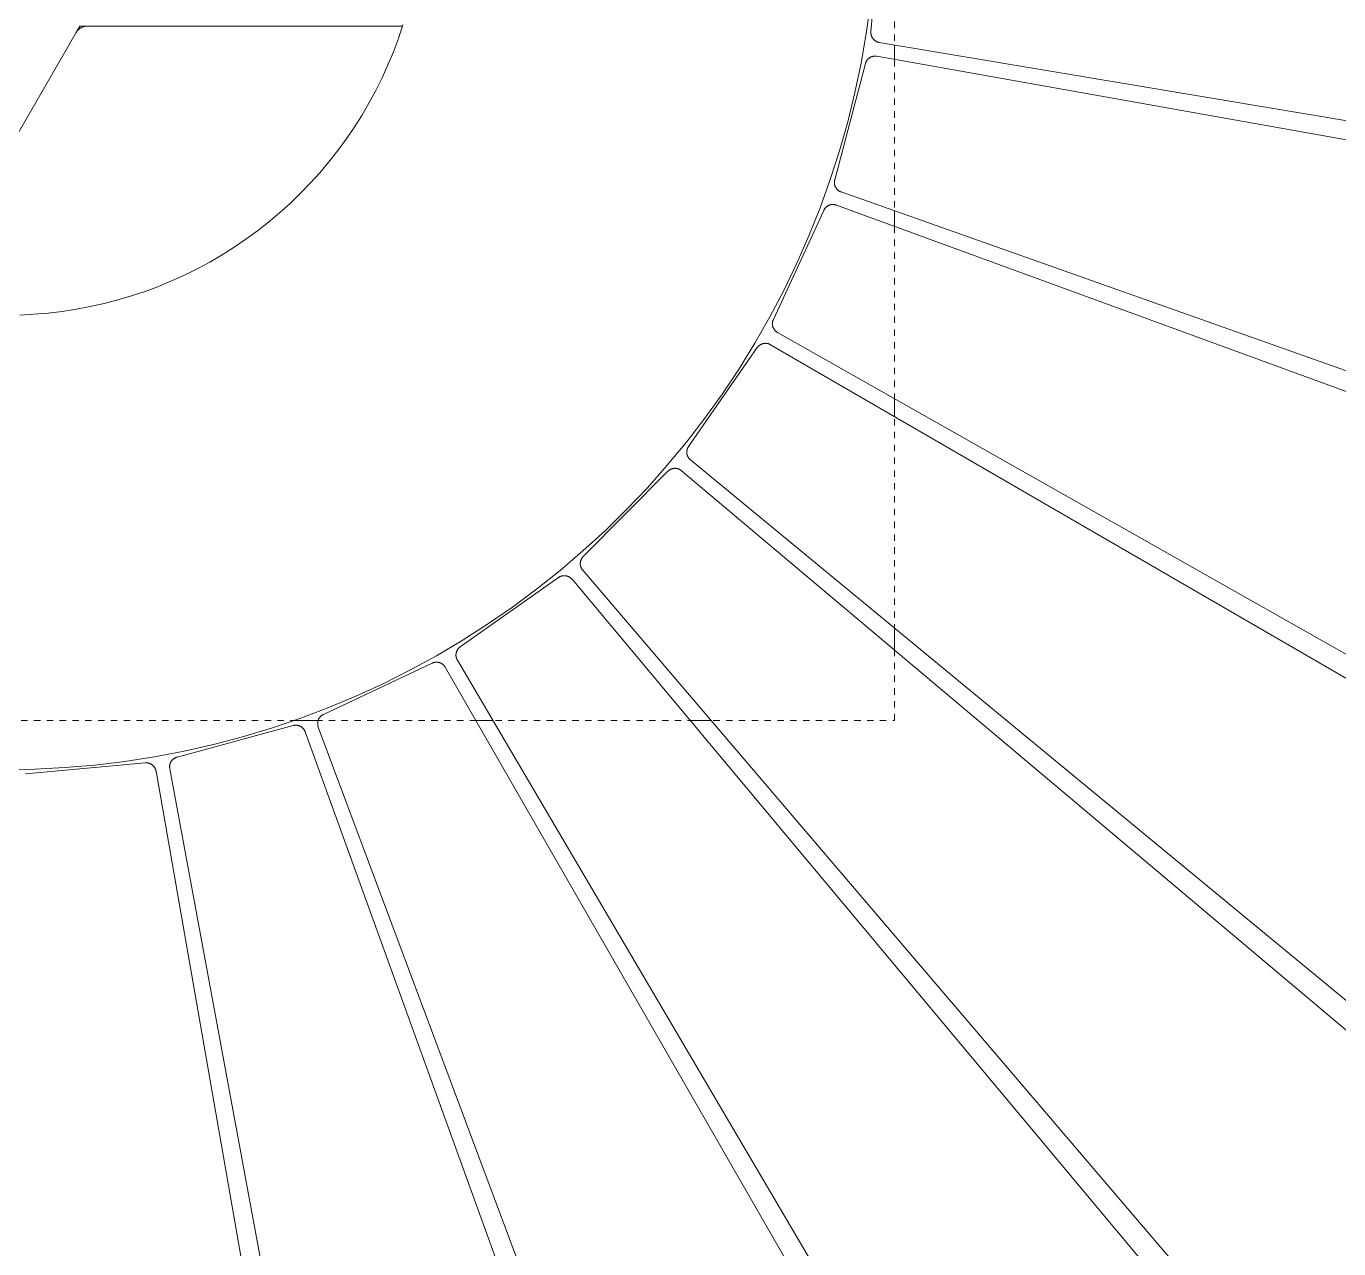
# Model space of a CAD drawing. Header units: inches. Extents: x -4 to 200, y 0 to 129.
# Drawn here: x 38.07 to 58.55, y 11.3 to 30.37 of the extents above; entities that cross this region are included whole.
import ezdxf

# ---------------------------------------------------------------- set-up
doc = ezdxf.new("R2010")
doc.units = ezdxf.units.IN
doc.linetypes.add('HIDDEN', pattern=[1.905, 1.27, -0.635])
doc.layers.add('ZANO_R', color=7, linetype='Continuous', lineweight=0)
doc.layers.add('ZANO_R_przerywana', color=250, linetype='HIDDEN', lineweight=0)

msp = doc.modelspace()

# ---------------------------------------------------------------- linework, layer by layer
at = {"layer": 'ZANO_R'}
for p, q in [((51.40257, 32.15081), (51.24579, 30.28184)), ((51.23712, 30.71818), (51.17251, 30.2532)), ((38.84258, 30.268), (38.89941, 30.36644)), ((38.87987, 30.31453), (38.87505, 30.30995)), ((38.87987, 30.31453), (38.87505, 30.30995)), ((38.88484, 30.31895), (38.87987, 30.31453)), ((38.88484, 30.31895), (38.87987, 30.31453)), ((38.88996, 30.32319), (38.88484, 30.31895)), ((38.88996, 30.32319), (38.88484, 30.31895)), ((38.89522, 30.32726), (38.88996, 30.32319)), ((38.89522, 30.32726), (38.88996, 30.32319)), ((38.90061, 30.33115), (38.89522, 30.32726)), ((38.90061, 30.33115), (38.89522, 30.32726)), ((38.89941, 30.36644), (39.01308, 30.36644)), ((38.90613, 30.33486), (38.90061, 30.33115)), ((38.90613, 30.33486), (38.90061, 30.33115)), ((38.91178, 30.33838), (38.90613, 30.33486)), ((38.91178, 30.33838), (38.90613, 30.33486)), ((38.91754, 30.3417), (38.91178, 30.33838)), ((38.91754, 30.3417), (38.91178, 30.33838)), ((38.9234, 30.34483), (38.91754, 30.3417)), ((38.9234, 30.34483), (38.91754, 30.3417)), ((38.92938, 30.34776), (38.9234, 30.34483)), ((38.92938, 30.34776), (38.9234, 30.34483)), ((38.93544, 30.35049), (38.92938, 30.34776)), ((38.93544, 30.35049), (38.92938, 30.34776)), ((38.9416, 30.35301), (38.93544, 30.35049)), ((38.9416, 30.35301), (38.93544, 30.35049)), ((38.94783, 30.35532), (38.9416, 30.35301)), ((38.94783, 30.35532), (38.9416, 30.35301)), ((38.95414, 30.35741), (38.94783, 30.35532)), ((38.95414, 30.35741), (38.94783, 30.35532)), ((38.96052, 30.3593), (38.95414, 30.35741)), ((38.96052, 30.3593), (38.95414, 30.35741)), ((38.96696, 30.36096), (38.96052, 30.3593)), ((38.96696, 30.36096), (38.96052, 30.3593)), ((38.97345, 30.36241), (38.96696, 30.36096)), ((38.97345, 30.36241), (38.96696, 30.36096)), ((38.97999, 30.36364), (38.97345, 30.36241)), ((38.97999, 30.36364), (38.97345, 30.36241)), ((38.98656, 30.36465), (38.97999, 30.36364)), ((38.98656, 30.36465), (38.97999, 30.36364)), ((38.99316, 30.36543), (38.98656, 30.36465)), ((38.99316, 30.36543), (38.98656, 30.36465)), ((38.99979, 30.36599), (38.99316, 30.36543)), ((38.99979, 30.36599), (38.99316, 30.36543)), ((39.00643, 30.36633), (38.99979, 30.36599)), ((39.00643, 30.36633), (38.99979, 30.36599)), ((39.01308, 30.36644), (39.00643, 30.36633)), ((39.01308, 30.36644), (39.00643, 30.36633)), ((43.93662, 30.36644), (39.01308, 30.36644)), ((43.94342, 30.38771), (43.87257, 30.17726)), ((38.84258, 30.268), (36.38081, 26.00409)), ((38.846, 30.2737), (38.84258, 30.268)), ((38.846, 30.2737), (38.84258, 30.268)), ((38.84961, 30.27929), (38.846, 30.2737)), ((38.84961, 30.27929), (38.846, 30.2737)), ((38.85341, 30.28475), (38.84961, 30.27929)), ((38.85341, 30.28475), (38.84961, 30.27929)), ((38.85739, 30.29007), (38.85341, 30.28475)), ((38.85739, 30.29007), (38.85341, 30.28475)), ((38.86155, 30.29526), (38.85739, 30.29007)), ((38.86155, 30.29526), (38.85739, 30.29007)), ((38.86589, 30.30031), (38.86155, 30.29526)), ((38.86589, 30.30031), (38.86155, 30.29526)), ((38.87039, 30.30521), (38.86589, 30.30031)), ((38.87039, 30.30521), (38.86589, 30.30031)), ((38.87505, 30.30995), (38.87039, 30.30521)), ((38.87505, 30.30995), (38.87039, 30.30521)), ((43.87257, 30.17726), (43.79458, 29.96935)), ((51.17251, 30.2532), (51.09188, 29.79072)), ((51.24525, 30.27095), (51.24543, 30.2764)), ((51.24527, 30.2655), (51.24525, 30.27095)), ((51.24547, 30.26005), (51.24527, 30.2655)), ((51.24543, 30.2764), (51.24579, 30.28184)), ((51.24587, 30.25461), (51.24547, 30.26005)), ((51.24645, 30.24919), (51.24587, 30.25461)), ((51.24722, 30.24379), (51.24645, 30.24919)), ((51.24817, 30.23842), (51.24722, 30.24379)), ((51.24931, 30.23309), (51.24817, 30.23842)), ((51.25063, 30.2278), (51.24931, 30.23309)), ((51.25214, 30.22256), (51.25063, 30.2278)), ((51.25383, 30.21738), (51.25214, 30.22256)), ((51.25569, 30.21225), (51.25383, 30.21738)), ((51.25773, 30.2072), (51.25569, 30.21225)), ((51.25995, 30.20221), (51.25773, 30.2072)), ((51.26233, 30.19731), (51.25995, 30.20221)), ((51.26489, 30.19249), (51.26233, 30.19731)), ((51.26761, 30.18777), (51.26489, 30.19249)), ((51.27049, 30.18314), (51.26761, 30.18777)), ((51.27353, 30.17861), (51.27049, 30.18314)), ((51.27672, 30.17419), (51.27353, 30.17861)), ((51.28007, 30.16989), (51.27672, 30.17419)), ((51.28356, 30.1657), (51.28007, 30.16989)), ((51.2872, 30.16164), (51.28356, 30.1657)), ((51.29097, 30.1577), (51.2872, 30.16164)), ((51.29488, 30.1539), (51.29097, 30.1577)), ((51.29892, 30.15024), (51.29488, 30.1539)), ((51.30308, 30.14671), (51.29892, 30.15024)), ((51.30736, 30.14334), (51.30308, 30.14671)), ((51.31176, 30.14011), (51.30736, 30.14334)), ((51.31626, 30.13704), (51.31176, 30.14011)), ((51.32087, 30.13412), (51.31626, 30.13704)), ((51.32558, 30.13137), (51.32087, 30.13412)), ((51.33037, 30.12878), (51.32558, 30.13137)), ((51.33526, 30.12636), (51.33037, 30.12878)), ((51.34023, 30.12411), (51.33526, 30.12636)), ((51.34527, 30.12203), (51.34023, 30.12411)), ((51.35038, 30.12013), (51.34527, 30.12203)), ((51.35555, 30.11841), (51.35038, 30.12013)), ((51.36078, 30.11686), (51.35555, 30.11841)), ((51.36606, 30.1155), (51.36078, 30.11686)), ((51.37138, 30.11432), (51.36606, 30.1155)), ((51.37675, 30.11333), (51.37138, 30.11432)), ((51.37675, 30.11333), (69.50129, 27.08032)), ((43.79458, 29.96935), (43.70953, 29.76424)), ((51.6115, 29.84986), (51.6115, 30.07405)), ((43.70953, 29.76424), (43.61752, 29.56214)), ((51.15974, 29.7834), (50.68079, 27.97005)), ((51.09188, 29.79072), (50.99532, 29.33132)), ((51.16122, 29.78865), (51.15974, 29.7834)), ((51.16288, 29.79384), (51.16122, 29.78865)), ((51.16473, 29.79897), (51.16288, 29.79384)), ((51.16675, 29.80404), (51.16473, 29.79897)), ((51.16894, 29.80903), (51.16675, 29.80404)), ((51.1713, 29.81394), (51.16894, 29.80903)), ((51.17384, 29.81877), (51.1713, 29.81394)), ((51.17654, 29.82351), (51.17384, 29.81877)), ((51.1794, 29.82815), (51.17654, 29.82351)), ((51.18242, 29.83269), (51.1794, 29.82815)), ((51.1856, 29.83712), (51.18242, 29.83269)), ((51.18892, 29.84144), (51.1856, 29.83712)), ((51.1924, 29.84564), (51.18892, 29.84144)), ((51.19602, 29.84972), (51.1924, 29.84564)), ((51.19977, 29.85367), (51.19602, 29.84972)), ((51.20367, 29.85749), (51.19977, 29.85367)), ((51.20769, 29.86117), (51.20367, 29.85749)), ((51.21183, 29.86472), (51.20769, 29.86117)), ((51.2161, 29.86811), (51.21183, 29.86472)), ((51.22048, 29.87136), (51.2161, 29.86811)), ((51.22497, 29.87445), (51.22048, 29.87136)), ((51.22957, 29.87738), (51.22497, 29.87445)), ((51.23426, 29.88015), (51.22957, 29.87738)), ((51.23905, 29.88276), (51.23426, 29.88015)), ((51.24393, 29.88521), (51.23905, 29.88276)), ((51.24888, 29.88748), (51.24393, 29.88521)), ((51.25392, 29.88958), (51.24888, 29.88748)), ((51.25902, 29.8915), (51.25392, 29.88958)), ((51.26418, 29.89325), (51.25902, 29.8915)), ((51.26941, 29.89481), (51.26418, 29.89325)), ((51.27468, 29.8962), (51.26941, 29.89481)), ((51.28, 29.8974), (51.27468, 29.8962)), ((51.28536, 29.89841), (51.28, 29.8974)), ((51.29075, 29.89924), (51.28536, 29.89841)), ((51.29616, 29.89988), (51.29075, 29.89924)), ((51.30159, 29.90034), (51.29616, 29.89988)), ((51.30704, 29.90061), (51.30159, 29.90034)), ((51.31249, 29.90068), (51.30704, 29.90061)), ((51.31794, 29.90057), (51.31249, 29.90068)), ((51.32339, 29.90027), (51.31794, 29.90057)), ((51.32882, 29.89979), (51.32339, 29.90027)), ((51.33423, 29.89911), (51.32882, 29.89979)), ((51.33961, 29.89825), (51.33423, 29.89911)), ((69.43194, 26.67862), (51.33961, 29.89825)), ((43.61752, 29.56214), (43.51866, 29.36331)), ((43.51866, 29.36331), (43.41306, 29.16798)), ((50.99532, 29.33132), (50.88294, 28.87552)), ((43.41306, 29.16798), (43.30085, 28.97636)), ((43.30085, 28.97636), (43.18215, 28.7887)), ((43.18215, 28.7887), (43.05711, 28.6052)), ((50.88294, 28.87552), (50.75487, 28.42388)), ((43.05711, 28.6052), (42.92588, 28.42607)), ((42.92588, 28.42607), (42.78859, 28.25154)), ((50.75487, 28.42388), (50.61129, 27.97693)), ((42.64543, 28.0818), (42.49655, 27.91706)), ((42.78859, 28.25154), (42.64543, 28.0818)), ((42.49655, 27.91706), (42.34212, 27.75749)), ((50.61129, 27.97693), (50.45234, 27.53521)), ((50.67559, 27.93233), (50.67577, 27.93778)), ((50.6756, 27.92688), (50.67559, 27.93233)), ((50.67579, 27.92143), (50.6756, 27.92688)), ((50.67577, 27.93778), (50.67614, 27.94322)), ((50.67618, 27.91599), (50.67579, 27.92143)), ((50.67614, 27.94322), (50.6767, 27.94865)), ((50.67675, 27.91057), (50.67618, 27.91599)), ((50.6767, 27.94865), (50.67744, 27.95405)), ((50.67751, 27.90517), (50.67675, 27.91057)), ((50.67744, 27.95405), (50.67837, 27.95942)), ((50.67846, 27.8998), (50.67751, 27.90517)), ((50.67837, 27.95942), (50.67949, 27.96476)), ((50.67959, 27.89447), (50.67846, 27.8998)), ((50.67949, 27.96476), (50.68079, 27.97005)), ((50.68091, 27.88918), (50.67959, 27.89447)), ((50.6824, 27.88393), (50.68091, 27.88918)), ((50.68408, 27.87875), (50.6824, 27.88393)), ((50.68594, 27.87362), (50.68408, 27.87875)), ((50.68797, 27.86856), (50.68594, 27.87362)), ((50.69018, 27.86358), (50.68797, 27.86856)), ((50.69256, 27.85867), (50.69018, 27.86358)), ((50.69511, 27.85385), (50.69256, 27.85867)), ((50.69782, 27.84912), (50.69511, 27.85385)), ((42.34212, 27.75749), (42.18234, 27.6033)), ((50.7007, 27.84449), (50.69782, 27.84912)), ((50.70373, 27.83995), (50.7007, 27.84449)), ((50.70692, 27.83553), (50.70373, 27.83995)), ((50.71026, 27.83122), (50.70692, 27.83553)), ((50.71375, 27.82703), (50.71026, 27.83122)), ((50.71738, 27.82296), (50.71375, 27.82703)), ((50.72114, 27.81902), (50.71738, 27.82296)), ((50.72505, 27.81521), (50.72114, 27.81902)), ((50.72908, 27.81154), (50.72505, 27.81521)), ((50.73324, 27.80801), (50.72908, 27.81154)), ((50.73751, 27.80463), (50.73324, 27.80801)), ((50.7419, 27.8014), (50.73751, 27.80463)), ((50.7464, 27.79832), (50.7419, 27.8014)), ((50.75101, 27.7954), (50.7464, 27.79832)), ((50.75571, 27.79264), (50.75101, 27.7954)), ((50.7605, 27.79004), (50.75571, 27.79264)), ((50.76539, 27.78761), (50.7605, 27.79004)), ((50.77035, 27.78536), (50.76539, 27.78761)), ((50.77539, 27.78327), (50.77035, 27.78536)), ((50.7805, 27.78136), (50.77539, 27.78327)), ((50.7805, 27.78136), (68.10301, 21.64714)), ((42.01737, 27.45466), (41.84743, 27.31174)), ((42.18234, 27.6033), (42.01737, 27.45466)), ((50.50949, 27.49413), (49.72294, 25.7915)), ((50.45234, 27.53521), (50.27822, 27.09924)), ((50.51186, 27.49904), (50.50949, 27.49413)), ((50.5144, 27.50386), (50.51186, 27.49904)), ((50.51711, 27.5086), (50.5144, 27.50386)), ((50.51998, 27.51323), (50.51711, 27.5086)), ((50.52301, 27.51777), (50.51998, 27.51323)), ((50.52619, 27.5222), (50.52301, 27.51777)), ((50.52952, 27.52651), (50.52619, 27.5222)), ((50.533, 27.53071), (50.52952, 27.52651)), ((50.53663, 27.53478), (50.533, 27.53071)), ((50.54039, 27.53873), (50.53663, 27.53478)), ((50.54429, 27.54254), (50.54039, 27.53873)), ((50.54831, 27.54622), (50.54429, 27.54254)), ((50.55246, 27.54975), (50.54831, 27.54622)), ((50.55674, 27.55314), (50.55246, 27.54975)), ((50.56112, 27.55638), (50.55674, 27.55314)), ((50.56562, 27.55947), (50.56112, 27.55638)), ((50.57022, 27.56239), (50.56562, 27.55947)), ((50.57492, 27.56516), (50.57022, 27.56239)), ((50.57971, 27.56776), (50.57492, 27.56516)), ((50.58459, 27.5702), (50.57971, 27.56776)), ((50.58955, 27.57246), (50.58459, 27.5702)), ((50.59458, 27.57455), (50.58955, 27.57246)), ((50.59969, 27.57647), (50.59458, 27.57455)), ((50.60486, 27.57821), (50.59969, 27.57647)), ((50.61008, 27.57977), (50.60486, 27.57821)), ((50.61536, 27.58114), (50.61008, 27.57977)), ((50.62068, 27.58234), (50.61536, 27.58114)), ((50.62604, 27.58334), (50.62068, 27.58234)), ((50.63143, 27.58417), (50.62604, 27.58334)), ((50.63684, 27.5848), (50.63143, 27.58417)), ((50.64228, 27.58525), (50.63684, 27.5848)), ((50.64772, 27.58551), (50.64228, 27.58525)), ((50.65317, 27.58558), (50.64772, 27.58551)), ((50.65863, 27.58546), (50.65317, 27.58558)), ((50.66407, 27.58515), (50.65863, 27.58546)), ((50.6695, 27.58466), (50.66407, 27.58515)), ((50.67491, 27.58397), (50.6695, 27.58466)), ((50.68029, 27.5831), (50.67491, 27.58397)), ((50.68564, 27.58205), (50.68029, 27.5831)), ((50.69095, 27.58081), (50.68564, 27.58205)), ((50.69621, 27.57938), (50.69095, 27.58081)), ((50.70143, 27.57778), (50.69621, 27.57938)), ((50.70658, 27.576), (50.70143, 27.57778)), ((67.96496, 21.26358), (50.70658, 27.576)), ((51.6115, 27.24501), (51.6115, 27.48709)), ((41.84743, 27.31174), (41.6727, 27.17471)), ((41.49338, 27.04374), (41.3097, 26.91896)), ((41.6727, 27.17471), (41.49338, 27.04374)), ((50.27822, 27.09924), (50.08915, 26.66955)), ((41.3097, 26.91896), (41.12186, 26.80054)), ((40.93009, 26.68861), (40.7346, 26.58329)), ((41.12186, 26.80054), (40.93009, 26.68861)), ((50.08915, 26.66955), (49.88534, 26.24665)), ((40.53562, 26.48472), (40.3334, 26.393)), ((40.7346, 26.58329), (40.53562, 26.48472)), ((39.92014, 26.23056), (39.70958, 26.16002)), ((40.12815, 26.30825), (39.92014, 26.23056)), ((40.3334, 26.393), (40.12815, 26.30825)), ((49.88534, 26.24665), (49.66705, 25.83105)), ((39.28187, 26.04073), (39.0652, 25.99212)), ((39.49675, 26.09672), (39.28187, 26.04073)), ((39.70958, 26.16002), (39.49675, 26.09672)), ((38.18575, 25.87243), (37.96397, 25.86137)), ((38.40702, 25.89106), (38.18575, 25.87243)), ((38.62752, 25.91724), (38.40702, 25.89106)), ((38.847, 25.95094), (38.62752, 25.91724)), ((39.0652, 25.99212), (38.847, 25.95094)), ((49.66705, 25.83105), (49.43452, 25.42324)), ((49.70844, 25.72817), (49.70863, 25.73362)), ((49.70844, 25.72272), (49.70844, 25.72817)), ((49.70863, 25.71727), (49.70844, 25.72272)), ((49.70863, 25.73362), (49.70901, 25.73906)), ((49.70901, 25.71183), (49.70863, 25.71727)), ((49.70901, 25.73906), (49.70957, 25.74448)), ((49.70957, 25.70641), (49.70901, 25.71183)), ((49.70957, 25.74448), (49.71032, 25.74988)), ((49.71032, 25.70101), (49.70957, 25.70641)), ((49.71032, 25.74988), (49.71126, 25.75525)), ((49.71126, 25.69563), (49.71032, 25.70101)), ((49.71126, 25.75525), (49.71239, 25.76059)), ((49.71239, 25.6903), (49.71126, 25.69563)), ((49.71239, 25.76059), (49.7137, 25.76588)), ((49.7137, 25.68501), (49.71239, 25.6903)), ((49.7137, 25.76588), (49.71519, 25.77113)), ((49.71519, 25.67976), (49.7137, 25.68501)), ((49.71519, 25.77113), (49.71686, 25.77632)), ((49.71686, 25.67457), (49.71519, 25.67976)), ((49.71686, 25.77632), (49.71871, 25.78145)), ((49.71871, 25.66944), (49.71686, 25.67457)), ((49.71871, 25.78145), (49.72074, 25.78651)), ((49.72074, 25.66438), (49.71871, 25.66944)), ((49.72074, 25.78651), (49.72294, 25.7915)), ((49.72294, 25.65939), (49.72074, 25.66438)), ((49.72531, 25.65448), (49.72294, 25.65939)), ((49.72785, 25.64966), (49.72531, 25.65448)), ((49.73056, 25.64492), (49.72785, 25.64966)), ((49.73342, 25.64029), (49.73056, 25.64492)), ((49.73645, 25.63575), (49.73342, 25.64029)), ((49.73963, 25.63132), (49.73645, 25.63575)), ((49.74297, 25.62701), (49.73963, 25.63132)), ((49.74645, 25.62281), (49.74297, 25.62701)), ((49.75007, 25.61874), (49.74645, 25.62281)), ((49.75383, 25.61479), (49.75007, 25.61874)), ((49.75773, 25.61098), (49.75383, 25.61479)), ((49.76176, 25.6073), (49.75773, 25.61098)), ((49.76591, 25.60377), (49.76176, 25.6073)), ((49.77018, 25.60038), (49.76591, 25.60377)), ((49.77457, 25.59714), (49.77018, 25.60038)), ((49.43452, 25.42324), (49.18804, 25.0237)), ((49.51887, 25.39711), (49.51427, 25.39418)), ((49.52358, 25.39987), (49.51887, 25.39711)), ((49.52837, 25.40246), (49.52358, 25.39987)), ((49.53325, 25.40489), (49.52837, 25.40246)), ((49.53822, 25.40715), (49.53325, 25.40489)), ((49.54326, 25.40923), (49.53822, 25.40715)), ((49.54836, 25.41114), (49.54326, 25.40923)), ((49.55353, 25.41287), (49.54836, 25.41114)), ((49.55876, 25.41442), (49.55353, 25.41287)), ((49.56404, 25.41579), (49.55876, 25.41442)), ((49.56936, 25.41698), (49.56404, 25.41579)), ((49.57472, 25.41798), (49.56936, 25.41698)), ((49.58011, 25.41879), (49.57472, 25.41798)), ((49.58553, 25.41942), (49.58011, 25.41879)), ((49.59096, 25.41986), (49.58553, 25.41942)), ((49.59641, 25.42011), (49.59096, 25.41986)), ((49.60186, 25.42017), (49.59641, 25.42011)), ((49.60731, 25.42005), (49.60186, 25.42017)), ((49.61276, 25.41973), (49.60731, 25.42005)), ((49.61819, 25.41923), (49.61276, 25.41973)), ((49.6236, 25.41854), (49.61819, 25.41923)), ((49.62898, 25.41766), (49.6236, 25.41854)), ((49.63433, 25.41659), (49.62898, 25.41766)), ((49.63963, 25.41535), (49.63433, 25.41659)), ((49.6449, 25.41392), (49.63963, 25.41535)), ((49.6501, 25.4123), (49.6449, 25.41392)), ((49.65525, 25.41051), (49.6501, 25.4123)), ((49.66034, 25.40854), (49.65525, 25.41051)), ((49.66535, 25.4064), (49.66034, 25.40854)), ((49.67029, 25.40408), (49.66535, 25.4064)), ((49.67514, 25.4016), (49.67029, 25.40408)), ((49.67991, 25.39895), (49.67514, 25.4016)), ((65.57996, 16.18555), (49.67991, 25.39895)), ((49.77906, 25.59405), (49.77457, 25.59714)), ((49.78366, 25.59113), (49.77906, 25.59405)), ((49.78836, 25.58836), (49.78366, 25.59113)), ((49.78836, 25.58836), (65.78252, 16.5393)), ((49.4716, 25.35255), (48.40133, 23.81237)), ((49.47479, 25.35697), (49.4716, 25.35255)), ((49.47813, 25.36128), (49.47479, 25.35697)), ((49.48161, 25.36547), (49.47813, 25.36128)), ((49.48524, 25.36954), (49.48161, 25.36547)), ((49.48901, 25.37348), (49.48524, 25.36954)), ((49.49291, 25.37729), (49.48901, 25.37348)), ((49.49695, 25.38096), (49.49291, 25.37729)), ((49.5011, 25.38449), (49.49695, 25.38096)), ((49.50538, 25.38787), (49.5011, 25.38449)), ((49.50977, 25.39111), (49.50538, 25.38787)), ((49.51427, 25.39418), (49.50977, 25.39111)), ((49.18804, 25.0237), (48.9279, 24.63292)), ((48.9279, 24.63292), (48.65442, 24.25136)), ((51.6115, 24.27967), (51.6115, 24.55688)), ((48.65442, 24.25136), (48.36792, 23.87948)), ((48.36792, 23.87948), (48.06873, 23.51771)), ((48.37606, 23.75252), (48.37719, 23.75785)), ((48.37719, 23.75785), (48.37851, 23.76315)), ((48.37851, 23.76315), (48.38001, 23.76839)), ((48.38001, 23.76839), (48.38169, 23.77358)), ((48.38169, 23.77358), (48.38354, 23.7787)), ((48.38354, 23.7787), (48.38558, 23.78376)), ((48.38558, 23.78376), (48.38779, 23.78875)), ((48.38779, 23.78875), (48.39017, 23.79365)), ((48.39017, 23.79365), (48.39271, 23.79847)), ((48.39271, 23.79847), (48.39543, 23.8032)), ((48.39543, 23.8032), (48.3983, 23.80784)), ((48.3983, 23.80784), (48.40133, 23.81237)), ((48.37319, 23.71999), (48.3732, 23.72544)), ((48.37337, 23.71454), (48.37319, 23.71999)), ((48.3732, 23.72544), (48.3734, 23.73089)), ((48.37374, 23.7091), (48.37337, 23.71454)), ((48.3734, 23.73089), (48.37378, 23.73633)), ((48.3743, 23.70368), (48.37374, 23.7091)), ((48.37378, 23.73633), (48.37435, 23.74175)), ((48.37504, 23.69827), (48.3743, 23.70368)), ((48.37435, 23.74175), (48.37511, 23.74715)), ((48.37598, 23.6929), (48.37504, 23.69827)), ((48.37511, 23.74715), (48.37606, 23.75252)), ((48.37709, 23.68756), (48.37598, 23.6929)), ((48.37839, 23.68227), (48.37709, 23.68756)), ((48.37988, 23.67702), (48.37839, 23.68227)), ((48.38154, 23.67183), (48.37988, 23.67702)), ((48.38338, 23.6667), (48.38154, 23.67183)), ((48.3854, 23.66163), (48.38338, 23.6667)), ((48.3876, 23.65664), (48.3854, 23.66163)), ((48.38996, 23.65173), (48.3876, 23.65664)), ((48.3925, 23.6469), (48.38996, 23.65173)), ((48.3952, 23.64216), (48.3925, 23.6469)), ((48.39806, 23.63752), (48.3952, 23.64216)), ((48.40108, 23.63298), (48.39806, 23.63752)), ((48.40425, 23.62855), (48.40108, 23.63298)), ((48.40758, 23.62423), (48.40425, 23.62855)), ((48.41106, 23.62003), (48.40758, 23.62423)), ((48.41467, 23.61595), (48.41106, 23.62003)), ((48.41843, 23.612), (48.41467, 23.61595)), ((48.42232, 23.60818), (48.41843, 23.612)), ((48.42634, 23.6045), (48.42232, 23.60818)), ((48.43049, 23.60096), (48.42634, 23.6045)), ((48.43049, 23.60096), (62.61031, 11.91202)), ((48.07759, 23.42373), (46.75614, 22.0928)), ((48.06873, 23.51771), (47.75723, 23.16651)), ((48.0815, 23.42754), (48.07759, 23.42373)), ((48.08554, 23.4312), (48.0815, 23.42754)), ((48.0897, 23.43472), (48.08554, 23.4312)), ((48.09398, 23.4381), (48.0897, 23.43472)), ((48.09837, 23.44133), (48.09398, 23.4381)), ((48.10288, 23.4444), (48.09837, 23.44133)), ((48.10749, 23.44731), (48.10288, 23.4444)), ((48.11219, 23.45007), (48.10749, 23.44731)), ((48.11699, 23.45265), (48.11219, 23.45007)), ((48.12188, 23.45508), (48.11699, 23.45265)), ((48.12684, 23.45733), (48.12188, 23.45508)), ((48.13189, 23.4594), (48.12684, 23.45733)), ((48.137, 23.4613), (48.13189, 23.4594)), ((48.14217, 23.46303), (48.137, 23.4613)), ((48.1474, 23.46457), (48.14217, 23.46303)), ((48.15268, 23.46593), (48.1474, 23.46457)), ((48.158, 23.46711), (48.15268, 23.46593)), ((48.16336, 23.4681), (48.158, 23.46711)), ((48.16876, 23.46891), (48.16336, 23.4681)), ((48.17417, 23.46953), (48.16876, 23.46891)), ((48.17961, 23.46996), (48.17417, 23.46953)), ((48.18506, 23.4702), (48.17961, 23.46996)), ((48.19051, 23.47026), (48.18506, 23.4702)), ((48.19596, 23.47013), (48.19051, 23.47026)), ((48.2014, 23.4698), (48.19596, 23.47013)), ((48.20683, 23.46929), (48.2014, 23.4698)), ((48.21224, 23.46859), (48.20683, 23.46929)), ((48.21762, 23.46771), (48.21224, 23.46859)), ((48.22297, 23.46664), (48.21762, 23.46771)), ((48.22827, 23.46538), (48.22297, 23.46664)), ((48.23353, 23.46394), (48.22827, 23.46538)), ((48.23874, 23.46232), (48.23353, 23.46394)), ((48.24389, 23.46052), (48.23874, 23.46232)), ((48.24897, 23.45855), (48.24389, 23.46052)), ((48.25398, 23.4564), (48.24897, 23.45855)), ((48.25891, 23.45408), (48.25398, 23.4564)), ((48.26376, 23.45158), (48.25891, 23.45408)), ((48.26852, 23.44892), (48.26376, 23.45158)), ((48.27319, 23.4461), (48.26852, 23.44892)), ((48.27775, 23.44312), (48.27319, 23.4461)), ((48.28221, 23.43998), (48.27775, 23.44312)), ((48.28656, 23.43669), (48.28221, 23.43998)), ((48.29079, 23.43325), (48.28656, 23.43669)), ((62.34939, 11.59881), (48.29079, 23.43325)), ((47.75723, 23.16651), (47.43378, 22.82627)), ((47.43378, 22.82627), (47.09877, 22.49742)), ((47.09877, 22.49742), (46.75259, 22.18033)), ((46.75259, 22.18033), (46.39566, 21.8754)), ((46.71042, 21.97955), (46.71043, 21.985)), ((46.71059, 21.9741), (46.71042, 21.97955)), ((46.71043, 21.985), (46.71064, 21.99045)), ((46.71095, 21.96866), (46.71059, 21.9741)), ((46.71064, 21.99045), (46.71103, 21.99589)), ((46.7115, 21.96324), (46.71095, 21.96866)), ((46.71103, 21.99589), (46.71161, 22.00131)), ((46.71224, 21.95783), (46.7115, 21.96324)), ((46.71161, 22.00131), (46.71238, 22.00671)), ((46.71316, 21.95246), (46.71224, 21.95783)), ((46.71238, 22.00671), (46.71333, 22.01208)), ((46.71427, 21.94712), (46.71316, 21.95246)), ((46.71333, 22.01208), (46.71447, 22.01741)), ((46.71557, 21.94182), (46.71427, 21.94712)), ((46.71447, 22.01741), (46.7158, 22.0227)), ((46.71704, 21.93658), (46.71557, 21.94182)), ((46.7158, 22.0227), (46.7173, 22.02794)), ((46.7187, 21.93138), (46.71704, 21.93658)), ((46.7173, 22.02794), (46.71899, 22.03313)), ((46.72054, 21.92625), (46.7187, 21.93138)), ((46.71899, 22.03313), (46.72086, 22.03825)), ((46.72255, 21.92118), (46.72054, 21.92625)), ((46.72086, 22.03825), (46.7229, 22.04331)), ((46.72473, 21.91618), (46.72255, 21.92118)), ((46.7229, 22.04331), (46.72511, 22.04829)), ((46.72709, 21.91127), (46.72473, 21.91618)), ((46.72511, 22.04829), (46.7275, 22.05319)), ((46.7275, 22.05319), (46.73005, 22.05801)), ((46.73005, 22.05801), (46.73277, 22.06274)), ((46.73277, 22.06274), (46.73565, 22.06736)), ((46.73565, 22.06736), (46.73869, 22.07189)), ((46.73869, 22.07189), (46.74189, 22.07631)), ((46.74189, 22.07631), (46.74523, 22.08061)), ((46.74523, 22.08061), (46.74873, 22.0848)), ((46.74873, 22.0848), (46.75236, 22.08887)), ((46.75236, 22.08887), (46.75614, 22.0928)), ((46.36983, 21.76629), (44.83733, 20.68504)), ((46.39566, 21.8754), (46.02841, 21.58298)), ((46.37433, 21.76935), (46.36983, 21.76629)), ((46.37895, 21.77226), (46.37433, 21.76935)), ((46.38366, 21.77501), (46.37895, 21.77226)), ((46.38846, 21.77759), (46.38366, 21.77501)), ((46.39335, 21.78), (46.38846, 21.77759)), ((46.39832, 21.78225), (46.39335, 21.78)), ((46.40336, 21.78432), (46.39832, 21.78225)), ((46.40848, 21.78621), (46.40336, 21.78432)), ((46.41365, 21.78793), (46.40848, 21.78621)), ((46.41888, 21.78946), (46.41365, 21.78793)), ((46.42417, 21.79082), (46.41888, 21.78946)), ((46.42949, 21.79199), (46.42417, 21.79082)), ((46.43485, 21.79297), (46.42949, 21.79199)), ((46.44025, 21.79377), (46.43485, 21.79297)), ((46.44567, 21.79438), (46.44025, 21.79377)), ((46.4511, 21.79481), (46.44567, 21.79438)), ((46.45655, 21.79504), (46.4511, 21.79481)), ((46.462, 21.79509), (46.45655, 21.79504)), ((46.46745, 21.79495), (46.462, 21.79509)), ((46.47289, 21.79462), (46.46745, 21.79495)), ((46.47832, 21.7941), (46.47289, 21.79462)), ((46.48373, 21.79339), (46.47832, 21.7941)), ((46.48911, 21.7925), (46.48373, 21.79339)), ((46.49445, 21.79142), (46.48911, 21.7925)), ((46.49976, 21.79016), (46.49445, 21.79142)), ((46.50501, 21.78871), (46.49976, 21.79016)), ((46.51022, 21.78708), (46.50501, 21.78871)), ((46.51536, 21.78528), (46.51022, 21.78708)), ((46.52044, 21.78329), (46.51536, 21.78528)), ((46.52545, 21.78114), (46.52044, 21.78329)), ((46.53038, 21.77881), (46.52545, 21.78114)), ((46.53523, 21.77631), (46.53038, 21.77881)), ((46.53998, 21.77364), (46.53523, 21.77631)), ((46.54464, 21.77081), (46.53998, 21.77364)), ((46.54921, 21.76783), (46.54464, 21.77081)), ((46.55366, 21.76468), (46.54921, 21.76783)), ((46.558, 21.76139), (46.55366, 21.76468)), ((46.56223, 21.75794), (46.558, 21.76139)), ((46.56634, 21.75435), (46.56223, 21.75794)), ((46.57031, 21.75062), (46.56634, 21.75435)), ((46.57416, 21.74676), (46.57031, 21.75062)), ((46.57787, 21.74276), (46.57416, 21.74676)), ((46.58144, 21.73864), (46.57787, 21.74276)), ((58.37143, 7.64274), (46.58144, 21.73864)), ((46.72962, 21.90644), (46.72709, 21.91127)), ((46.73231, 21.90169), (46.72962, 21.90644)), ((46.73517, 21.89705), (46.73231, 21.90169)), ((46.73818, 21.8925), (46.73517, 21.89705)), ((46.74135, 21.88807), (46.73818, 21.8925)), ((46.74467, 21.88374), (46.74135, 21.88807)), ((46.74814, 21.87954), (46.74467, 21.88374)), ((46.74814, 21.87954), (58.68277, 7.90588)), ((46.02841, 21.58298), (45.65128, 21.30342)), ((45.65128, 21.30342), (45.26471, 21.03706)), ((45.26471, 21.03706), (44.86917, 20.78422)), ((51.6115, 20.6379), (51.6115, 20.97873)), ((44.86917, 20.78422), (44.46513, 20.5452)), ((44.83293, 20.68182), (44.83733, 20.68504)), ((44.46513, 20.5452), (44.05308, 20.32027)), ((44.77064, 20.5543), (44.77067, 20.55975)), ((44.77081, 20.54885), (44.77064, 20.5543)), ((44.77067, 20.55975), (44.77088, 20.5652)), ((44.77116, 20.5434), (44.77081, 20.54885)), ((44.77088, 20.5652), (44.77128, 20.57063)), ((44.77171, 20.53798), (44.77116, 20.5434)), ((44.77128, 20.57063), (44.77187, 20.57606)), ((44.77244, 20.53258), (44.77171, 20.53798)), ((44.77187, 20.57606), (44.77264, 20.58145)), ((44.77335, 20.5272), (44.77244, 20.53258)), ((44.77264, 20.58145), (44.77361, 20.58682)), ((44.77445, 20.52186), (44.77335, 20.5272)), ((44.77361, 20.58682), (44.77475, 20.59215)), ((44.77574, 20.51656), (44.77445, 20.52186)), ((44.77475, 20.59215), (44.77609, 20.59744)), ((44.77721, 20.51131), (44.77574, 20.51656)), ((44.77609, 20.59744), (44.7776, 20.60268)), ((44.77886, 20.50611), (44.77721, 20.51131)), ((44.7776, 20.60268), (44.77929, 20.60786)), ((44.78068, 20.50098), (44.77886, 20.50611)), ((44.77929, 20.60786), (44.78117, 20.61298)), ((44.78269, 20.49591), (44.78068, 20.50098)), ((44.78117, 20.61298), (44.78321, 20.61803)), ((44.78487, 20.49091), (44.78269, 20.49591)), ((44.78321, 20.61803), (44.78544, 20.62301)), ((44.78722, 20.48599), (44.78487, 20.49091)), ((44.78544, 20.62301), (44.78783, 20.62791)), ((44.78974, 20.48115), (44.78722, 20.48599)), ((44.78783, 20.62791), (44.79039, 20.63273)), ((44.79243, 20.47641), (44.78974, 20.48115)), ((44.79039, 20.63273), (44.79312, 20.63745)), ((44.79312, 20.63745), (44.796, 20.64207)), ((44.796, 20.64207), (44.79905, 20.64659)), ((44.79905, 20.64659), (44.80225, 20.65101)), ((44.80225, 20.65101), (44.8056, 20.65531)), ((44.8056, 20.65531), (44.8091, 20.65949)), ((44.8091, 20.65949), (44.81274, 20.66355)), ((44.81274, 20.66355), (44.81652, 20.66748)), ((44.81652, 20.66748), (44.82044, 20.67128)), ((44.82044, 20.67128), (44.82448, 20.67493)), ((44.82448, 20.67493), (44.82865, 20.67845)), ((44.82865, 20.67845), (44.83293, 20.68182)), ((44.40019, 20.43057), (42.70323, 19.63187)), ((44.05308, 20.32027), (43.6335, 20.10972)), ((44.40517, 20.43281), (44.40019, 20.43057)), ((44.41021, 20.43487), (44.40517, 20.43281)), ((44.41533, 20.43676), (44.41021, 20.43487)), ((44.42051, 20.43847), (44.41533, 20.43676)), ((44.42574, 20.43999), (44.42051, 20.43847)), ((44.43102, 20.44134), (44.42574, 20.43999)), ((44.43635, 20.4425), (44.43102, 20.44134)), ((44.44172, 20.44348), (44.43635, 20.4425)), ((44.44711, 20.44427), (44.44172, 20.44348)), ((44.45253, 20.44488), (44.44711, 20.44427)), ((44.45797, 20.44529), (44.45253, 20.44488)), ((44.46341, 20.44552), (44.45797, 20.44529)), ((44.46887, 20.44556), (44.46341, 20.44552)), ((44.47432, 20.44541), (44.46887, 20.44556)), ((44.47976, 20.44507), (44.47432, 20.44541)), ((44.48519, 20.44454), (44.47976, 20.44507)), ((44.49059, 20.44383), (44.48519, 20.44454)), ((44.49597, 20.44293), (44.49059, 20.44383)), ((44.50131, 20.44184), (44.49597, 20.44293)), ((44.50662, 20.44057), (44.50131, 20.44184)), ((44.51187, 20.43912), (44.50662, 20.44057)), ((44.51707, 20.43748), (44.51187, 20.43912)), ((44.52222, 20.43567), (44.51707, 20.43748)), ((44.52729, 20.43368), (44.52222, 20.43567)), ((44.5323, 20.43152), (44.52729, 20.43368)), ((44.53722, 20.42918), (44.5323, 20.43152)), ((44.54206, 20.42667), (44.53722, 20.42918)), ((44.54682, 20.424), (44.54206, 20.42667)), ((44.55148, 20.42117), (44.54682, 20.424)), ((44.55603, 20.41817), (44.55148, 20.42117)), ((44.56048, 20.41502), (44.55603, 20.41817)), ((44.56482, 20.41172), (44.56048, 20.41502)), ((44.56904, 20.40827), (44.56482, 20.41172)), ((44.57314, 20.40467), (44.56904, 20.40827)), ((44.57712, 20.40094), (44.57314, 20.40467)), ((44.58096, 20.39707), (44.57712, 20.40094)), ((44.58466, 20.39307), (44.58096, 20.39707)), ((44.58823, 20.38894), (44.58466, 20.39307)), ((44.59164, 20.38469), (44.58823, 20.38894)), ((44.59492, 20.38033), (44.59164, 20.38469)), ((44.59803, 20.37586), (44.59492, 20.38033)), ((44.60099, 20.37128), (44.59803, 20.37586)), ((44.60379, 20.3666), (44.60099, 20.37128)), ((53.76694, 4.43753), (44.60379, 20.3666)), ((44.79243, 20.47641), (54.11924, 4.64262)), ((43.6335, 20.10972), (43.20689, 19.9138)), ((43.20689, 19.9138), (42.77377, 19.73273)), ((42.77377, 19.73273), (42.33465, 19.56673)), ((42.22854, 19.45717), (40.41866, 18.96528)), ((42.33465, 19.56673), (41.89005, 19.416)), ((42.23382, 19.45851), (42.22854, 19.45717)), ((42.23915, 19.45967), (42.23382, 19.45851)), ((42.24452, 19.46063), (42.23915, 19.45967)), ((42.24992, 19.46142), (42.24452, 19.46063)), ((42.25533, 19.46201), (42.24992, 19.46142)), ((42.2538, 19.53804), (42.62051, 19.53804)), ((42.26077, 19.46242), (42.25533, 19.46201)), ((42.26622, 19.46264), (42.26077, 19.46242)), ((42.27167, 19.46267), (42.26622, 19.46264)), ((42.27712, 19.46252), (42.27167, 19.46267)), ((42.28256, 19.46217), (42.27712, 19.46252)), ((42.28799, 19.46164), (42.28256, 19.46217)), ((42.2934, 19.46091), (42.28799, 19.46164)), ((42.29877, 19.46001), (42.2934, 19.46091)), ((42.30411, 19.45891), (42.29877, 19.46001)), ((42.30941, 19.45763), (42.30411, 19.45891)), ((42.31467, 19.45617), (42.30941, 19.45763)), ((42.31987, 19.45453), (42.31467, 19.45617)), ((42.61281, 19.48753), (42.61284, 19.49299)), ((42.61297, 19.48208), (42.61281, 19.48753)), ((42.61284, 19.49299), (42.61306, 19.49843)), ((42.61331, 19.47664), (42.61297, 19.48208)), ((42.61306, 19.49843), (42.61347, 19.50387)), ((42.61385, 19.47122), (42.61331, 19.47664)), ((42.61347, 19.50387), (42.61406, 19.50929)), ((42.61457, 19.46581), (42.61385, 19.47122)), ((42.61406, 19.50929), (42.61485, 19.51469)), ((42.61548, 19.46043), (42.61457, 19.46581)), ((42.61485, 19.51469), (42.61582, 19.52005)), ((42.61657, 19.45509), (42.61548, 19.46043)), ((42.61582, 19.52005), (42.61697, 19.52538)), ((42.61697, 19.52538), (42.61831, 19.53067)), ((42.61831, 19.53067), (42.61983, 19.5359)), ((42.61983, 19.5359), (42.62153, 19.54108)), ((42.62153, 19.54108), (42.62341, 19.5462)), ((42.62341, 19.5462), (42.62547, 19.55125)), ((42.62547, 19.55125), (42.6277, 19.55623)), ((42.6277, 19.55623), (42.6301, 19.56113)), ((42.6301, 19.56113), (42.63267, 19.56594)), ((42.63267, 19.56594), (42.6354, 19.57065)), ((42.6354, 19.57065), (42.63829, 19.57527)), ((42.63829, 19.57527), (42.64135, 19.57979)), ((42.64135, 19.57979), (42.64455, 19.5842)), ((42.64455, 19.5842), (42.64791, 19.5885)), ((42.64791, 19.5885), (42.65142, 19.59267)), ((42.65142, 19.59267), (42.65506, 19.59673)), ((42.65506, 19.59673), (42.65885, 19.60065)), ((42.65885, 19.60065), (42.66277, 19.60444)), ((42.66277, 19.60444), (42.66682, 19.6081)), ((42.66682, 19.6081), (42.67099, 19.61161)), ((42.67099, 19.61161), (42.67528, 19.61497)), ((42.67528, 19.61497), (42.67968, 19.61818)), ((42.67968, 19.61818), (42.6842, 19.62124)), ((42.6842, 19.62124), (42.68881, 19.62415)), ((42.68881, 19.62415), (42.69353, 19.62689)), ((42.69353, 19.62689), (42.69833, 19.62946)), ((42.69833, 19.62946), (42.70323, 19.63187)), ((45.08042, 19.53804), (45.34516, 19.53804)), ((48.42205, 19.53804), (48.74796, 19.53804)), ((41.44052, 19.28073), (40.98658, 19.16107)), ((41.89005, 19.416), (41.44052, 19.28073)), ((42.32501, 19.45271), (42.31987, 19.45453)), ((42.33008, 19.45071), (42.32501, 19.45271)), ((42.33508, 19.44854), (42.33008, 19.45071)), ((42.34, 19.4462), (42.33508, 19.44854)), ((42.34484, 19.44368), (42.34, 19.4462)), ((42.34959, 19.441), (42.34484, 19.44368)), ((42.35425, 19.43816), (42.34959, 19.441)), ((42.3588, 19.43516), (42.35425, 19.43816)), ((42.36324, 19.43201), (42.3588, 19.43516)), ((42.36758, 19.4287), (42.36324, 19.43201)), ((42.3718, 19.42524), (42.36758, 19.4287)), ((42.37589, 19.42164), (42.3718, 19.42524)), ((42.37986, 19.4179), (42.37589, 19.42164)), ((42.38369, 19.41402), (42.37986, 19.4179)), ((42.38739, 19.41002), (42.38369, 19.41402)), ((42.39095, 19.40589), (42.38739, 19.41002)), ((42.39436, 19.40163), (42.39095, 19.40589)), ((42.39763, 19.39727), (42.39436, 19.40163)), ((42.40074, 19.39279), (42.39763, 19.39727)), ((42.40369, 19.3882), (42.40074, 19.39279)), ((42.40649, 19.38352), (42.40369, 19.3882)), ((42.40912, 19.37875), (42.40649, 19.38352)), ((42.41158, 19.37388), (42.40912, 19.37875)), ((42.41387, 19.36893), (42.41158, 19.37388)), ((42.41599, 19.36391), (42.41387, 19.36893)), ((42.41794, 19.35882), (42.41599, 19.36391)), ((48.67582, 2.08059), (42.41794, 19.35882)), ((42.61785, 19.44979), (42.61657, 19.45509)), ((42.61931, 19.44454), (42.61785, 19.44979)), ((42.62095, 19.43934), (42.61931, 19.44454)), ((42.62277, 19.4342), (42.62095, 19.43934)), ((42.62277, 19.4342), (49.05838, 2.22138)), ((40.52877, 19.05716), (40.06765, 18.96914)), ((40.98658, 19.16107), (40.52877, 19.05716)), ((39.92085, 18.87566), (38.05305, 18.70552)), ((39.60377, 18.8971), (39.13767, 18.84113)), ((40.06765, 18.96914), (39.60377, 18.8971)), ((39.92629, 18.87606), (39.92085, 18.87566)), ((39.93173, 18.87628), (39.92629, 18.87606)), ((39.93719, 18.8763), (39.93173, 18.87628)), ((39.94264, 18.87613), (39.93719, 18.8763)), ((39.94808, 18.87578), (39.94264, 18.87613)), ((39.9535, 18.87524), (39.94808, 18.87578)), ((39.95891, 18.87451), (39.9535, 18.87524)), ((39.96428, 18.87359), (39.95891, 18.87451)), ((39.96962, 18.87249), (39.96428, 18.87359)), ((39.97492, 18.8712), (39.96962, 18.87249)), ((39.98017, 18.86974), (39.97492, 18.8712)), ((39.98537, 18.86809), (39.98017, 18.86974)), ((39.99051, 18.86626), (39.98537, 18.86809)), ((39.99558, 18.86425), (39.99051, 18.86626)), ((40.00058, 18.86207), (39.99558, 18.86425)), ((40.0055, 18.85972), (40.00058, 18.86207)), ((40.01033, 18.8572), (40.0055, 18.85972)), ((40.01508, 18.85452), (40.01033, 18.8572)), ((40.01973, 18.85167), (40.01508, 18.85452)), ((40.02427, 18.84866), (40.01973, 18.85167)), ((40.02871, 18.8455), (40.02427, 18.84866)), ((40.03304, 18.84218), (40.02871, 18.8455)), ((40.03726, 18.83872), (40.03304, 18.84218)), ((40.30455, 18.83884), (40.30553, 18.8442)), ((40.30553, 18.8442), (40.30669, 18.84953)), ((40.30669, 18.84953), (40.30804, 18.85481)), ((40.30804, 18.85481), (40.30957, 18.86005)), ((40.30957, 18.86005), (40.31128, 18.86522)), ((40.31128, 18.86522), (40.31316, 18.87034)), ((40.31316, 18.87034), (40.31522, 18.87539)), ((40.31522, 18.87539), (40.31746, 18.88036)), ((40.31746, 18.88036), (40.31987, 18.88525)), ((40.31987, 18.88525), (40.32244, 18.89006)), ((40.32244, 18.89006), (40.32518, 18.89477)), ((40.32518, 18.89477), (40.32808, 18.89939)), ((40.32808, 18.89939), (40.33114, 18.9039)), ((40.33114, 18.9039), (40.33436, 18.90831)), ((40.33436, 18.90831), (40.33772, 18.9126)), ((40.33772, 18.9126), (40.34123, 18.91677)), ((40.34123, 18.91677), (40.34489, 18.92082)), ((40.34489, 18.92082), (40.34868, 18.92474)), ((40.34868, 18.92474), (40.3526, 18.92852)), ((40.3526, 18.92852), (40.35665, 18.93217)), ((40.35665, 18.93217), (40.36083, 18.93568)), ((40.36083, 18.93568), (40.36513, 18.93903)), ((40.36513, 18.93903), (40.36954, 18.94224)), ((40.36954, 18.94224), (40.37405, 18.94529)), ((40.37405, 18.94529), (40.37868, 18.94819)), ((40.37868, 18.94819), (40.38339, 18.95092)), ((40.38339, 18.95092), (40.3882, 18.95349)), ((40.3882, 18.95349), (40.3931, 18.95589)), ((40.3931, 18.95589), (40.39808, 18.95812)), ((40.39808, 18.95812), (40.40313, 18.96017)), ((40.40313, 18.96017), (40.40824, 18.96205)), ((40.40824, 18.96205), (40.41342, 18.96376)), ((40.41342, 18.96376), (40.41866, 18.96528)), ((38.20106, 18.77766), (37.73167, 18.77022)), ((38.66991, 18.8013), (38.20106, 18.77766)), ((39.13767, 18.84113), (38.66991, 18.8013)), ((40.04135, 18.83511), (40.03726, 18.83872)), ((40.04531, 18.83137), (40.04135, 18.83511)), ((40.04914, 18.82749), (40.04531, 18.83137)), ((40.05283, 18.82348), (40.04914, 18.82749)), ((40.05638, 18.81934), (40.05283, 18.82348)), ((40.05979, 18.81508), (40.05638, 18.81934)), ((40.06305, 18.81071), (40.05979, 18.81508)), ((40.06615, 18.80623), (40.06305, 18.81071)), ((40.0691, 18.80164), (40.06615, 18.80623)), ((40.07189, 18.79695), (40.0691, 18.80164)), ((40.07451, 18.79217), (40.07189, 18.79695)), ((40.07697, 18.78731), (40.07451, 18.79217)), ((40.07925, 18.78236), (40.07697, 18.78731)), ((40.08136, 18.77733), (40.07925, 18.78236)), ((40.0833, 18.77223), (40.08136, 18.77733)), ((40.08506, 18.76707), (40.0833, 18.77223)), ((40.08664, 18.76185), (40.08506, 18.76707)), ((40.08804, 18.75658), (40.08664, 18.76185)), ((40.08926, 18.75127), (40.08804, 18.75658)), ((40.09029, 18.74591), (40.08926, 18.75127)), ((43.25277, 0.64351), (40.09029, 18.74591)), ((40.30247, 18.81169), (40.30251, 18.81714)), ((40.30262, 18.80624), (40.30247, 18.81169)), ((40.30251, 18.81714), (40.30274, 18.82259)), ((40.30296, 18.80079), (40.30262, 18.80624)), ((40.30274, 18.82259), (40.30316, 18.82802)), ((40.30349, 18.79537), (40.30296, 18.80079)), ((40.30316, 18.82802), (40.30376, 18.83344)), ((40.3042, 18.78996), (40.30349, 18.79537)), ((40.30376, 18.83344), (40.30455, 18.83884)), ((40.3051, 18.78458), (40.3042, 18.78996)), ((40.3051, 18.78458), (43.65397, 0.71573))]:
    msp.add_line(p, q, dxfattribs=at)
at = {"layer": 'ZANO_R_przerywana', "ltscale": 0.05}
for p, q in [((51.6115, 19.53804), (51.6115, 45.13244)), ((27.9859, 19.53804), (51.6115, 19.53804))]:
    msp.add_line(p, q, dxfattribs=at)

doc.saveas('drawing.dxf')
